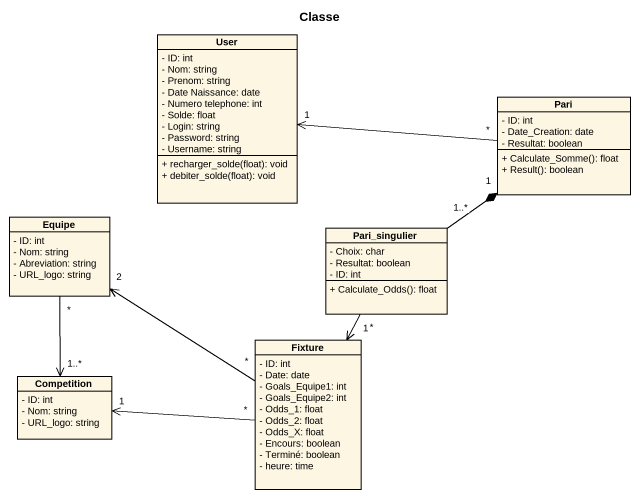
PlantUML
@startuml
title Classe
hide circle
hide empty members
skinparam classAttributeIconSize 0
class User {
  - ID: int
  - Nom: string
  - Prenom: string
  - Date Naissance: date
  - Numero telephone: int
  - Solde: float
  - Login: string
  - Password: string
  - Username: string
  + recharger_solde(float): void
  + debiter_solde(float): void
}
class Pari {
  - ID: int
  - Date_Creation: date
  - Resultat: boolean
  + Calculate_Somme(): float
  + Result(): boolean
}
class Equipe {
  - ID: int
  - Nom: string
  - Abreviation: string
  - URL_logo: string
}
class Pari_singulier {
  - Choix: char
  - Resultat: boolean
  - ID: int
  + Calculate_Odds(): float
}
class Fixture {
  - ID: int
  - Date: date
  - Goals_Equipe1: int
  - Goals_Equipe2: int
  - Odds_1: float
  - Odds_2: float
  - Odds_X: float
  - Encours: boolean
  - Terminé: boolean
  - heure: time
}
class Competition {
  - ID: int
  - Nom: string
  - URL_logo: string
}
Pari "*" -left-> "1" User
Pari_singulier "1..*" -up-* "1" Pari
Pari_singulier "*" --> "1" Fixture
Fixture "*" -up-> "2" Equipe
Fixture "*" -left-> "1" Competition
Competition "1..*" <-up- "*" Equipe
@enduml
